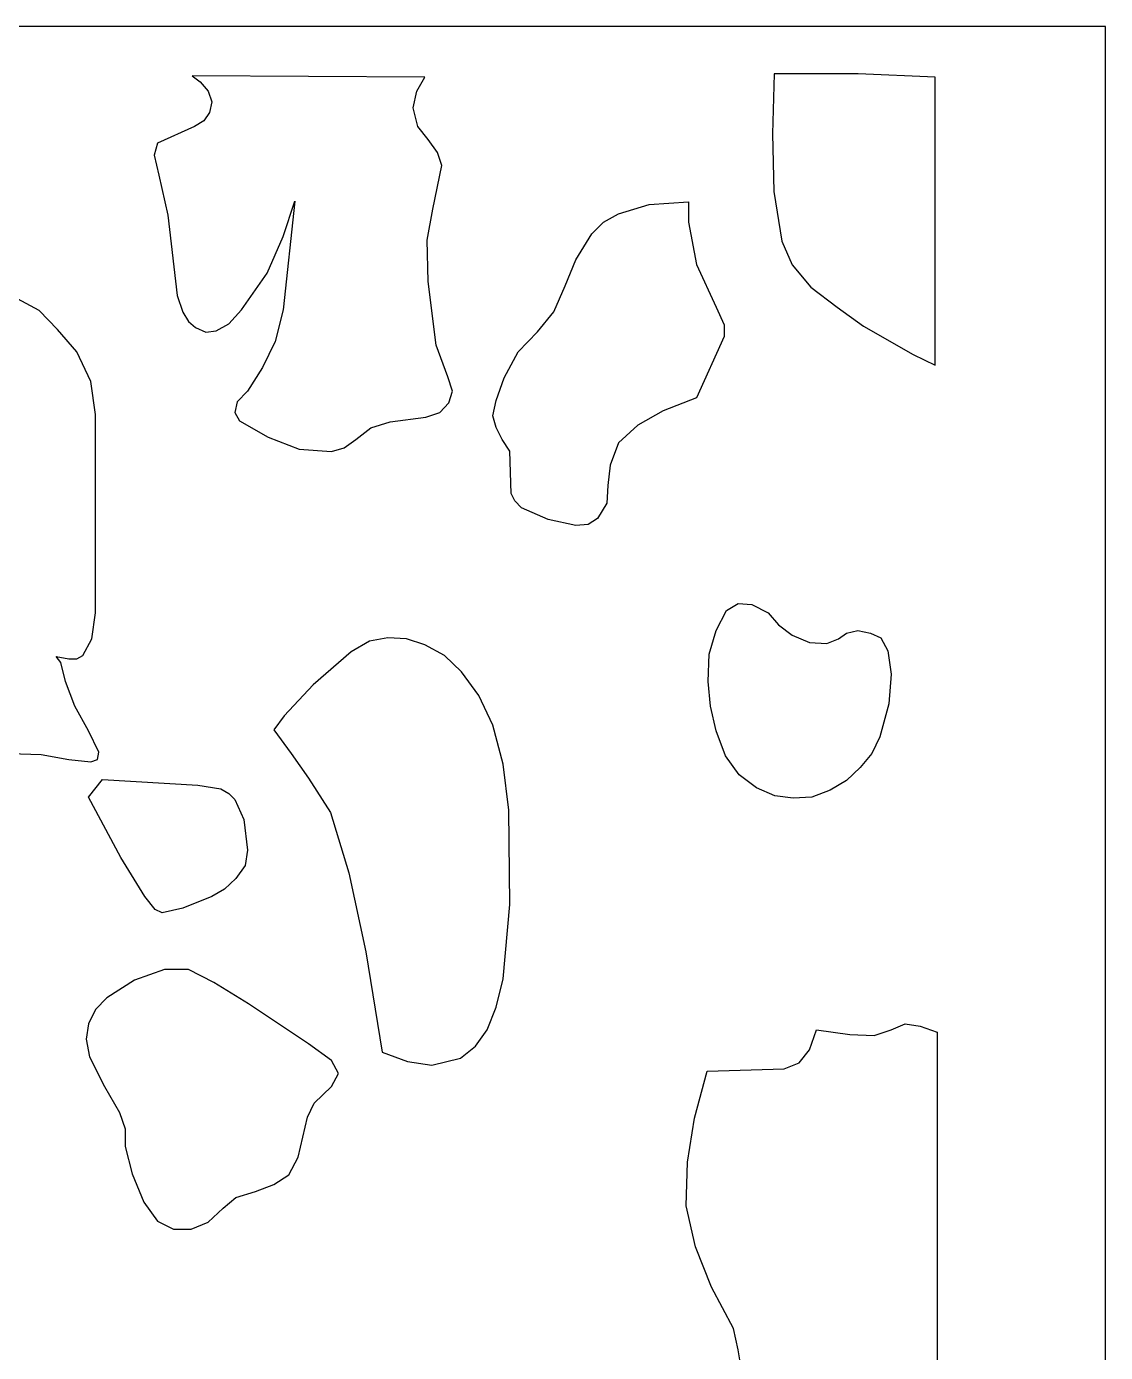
# Model space of a CAD drawing. Header units: centimetres. Extents: x -9.5 to 4.7, y -9.1 to 10.1.
# Drawn here: x 2.45 to 4.658, y 7.406 to 10.119 of the extents above; entities that cross this region are included whole.
import ezdxf

# ---------------------------------------------------------------- set-up
doc = ezdxf.new("R2010")
doc.units = ezdxf.units.CM
doc.header["$MEASUREMENT"] = 0
doc.layers.add('layer 1', color=7, linetype='Continuous')

msp = doc.modelspace()

# ---------------------------------------------------------------- linework, layer by layer
at = {"layer": 'layer 1', "color": 142}
for points, knots in [([(4.65826, -9.10151), (4.65826, -9.10151), (-1.74878, -9.10249), (-1.74878, -9.10249), (-1.74878, -9.10249), (-1.74878, -9.10249), (-1.74878, 10.11864), (-1.74878, 10.11864), (-1.74878, 10.11864), (-1.74878, 10.11864), (4.65826, 10.11864), (4.65826, 10.11864), (4.65826, 10.11864), (4.65826, 10.11864), (4.65826, -9.10151), (4.65826, -9.10151)], [0, 0, 0, 0, 0.2, 0.2, 0.2, 0.2, 0.4, 0.4, 0.4, 0.4, 0.6, 0.6, 0.6, 0.6, 1, 1, 1, 1]), ([(2.90202, 9.37245), (2.90202, 9.37245), (2.93263, 9.42089), (2.93263, 9.42089), (2.93263, 9.42089), (2.93263, 9.42089), (2.95862, 9.47407), (2.95862, 9.47407), (2.95862, 9.47407), (2.95862, 9.47407), (2.97535, 9.53925), (2.97535, 9.53925), (2.97535, 9.53925), (2.97535, 9.53925), (2.99884, 9.7616), (2.99884, 9.7616), (2.99884, 9.7616), (2.99884, 9.7616), (2.97535, 9.68912), (2.97535, 9.68912), (2.97535, 9.68912), (2.97535, 9.68912), (2.94225, 9.61409), (2.94225, 9.61409), (2.94225, 9.61409), (2.94225, 9.61409), (2.89028, 9.53925), (2.89028, 9.53925), (2.89028, 9.53925), (2.89028, 9.53925), (2.86429, 9.5103), (2.86429, 9.5103), (2.86429, 9.5103), (2.86429, 9.5103), (2.83831, 9.49573), (2.83831, 9.49573), (2.83831, 9.49573), (2.83831, 9.49573), (2.81731, 9.49337), (2.81731, 9.49337), (2.81731, 9.49337), (2.81731, 9.49337), (2.79595, 9.50302), (2.79595, 9.50302), (2.79595, 9.50302), (2.79595, 9.50302), (2.78171, 9.51503), (2.78171, 9.51503), (2.78171, 9.51503), (2.78171, 9.51503), (2.76997, 9.53433), (2.76997, 9.53433), (2.76997, 9.53433), (2.76997, 9.53433), (2.75822, 9.5682), (2.75822, 9.5682), (2.75822, 9.5682), (2.75822, 9.5682), (2.73936, 9.73245), (2.73936, 9.73245), (2.73936, 9.73245), (2.73936, 9.73245), (2.72049, 9.81477), (2.72049, 9.81477), (2.72049, 9.81477), (2.72049, 9.81477), (2.71124, 9.85573), (2.71124, 9.85573), (2.71124, 9.85573), (2.71124, 9.85573), (2.71835, 9.87996), (2.71835, 9.87996), (2.71835, 9.87996), (2.71835, 9.87996), (2.79382, 9.91383), (2.79382, 9.91383), (2.79382, 9.91383), (2.79382, 9.91383), (2.81268, 9.92584), (2.81268, 9.92584), (2.81268, 9.92584), (2.81268, 9.92584), (2.82443, 9.94278), (2.82443, 9.94278), (2.82443, 9.94278), (2.82443, 9.94278), (2.82905, 9.96444), (2.82905, 9.96444), (2.82905, 9.96444), (2.82905, 9.96444), (2.82194, 9.9863), (2.82194, 9.9863), (2.82194, 9.9863), (2.82194, 9.9863), (2.80556, 10.0056), (2.80556, 10.0056), (2.80556, 10.0056), (2.80556, 10.0056), (2.78883, 10.01762), (2.78883, 10.01762), (2.78883, 10.01762), (2.78883, 10.01762), (3.26509, 10.01525), (3.26509, 10.01525), (3.26509, 10.01525), (3.26509, 10.01525), (3.24872, 9.9863), (3.24872, 9.9863), (3.24872, 9.9863), (3.24872, 9.9863), (3.2416, 9.95243), (3.2416, 9.95243), (3.2416, 9.95243), (3.2416, 9.95243), (3.25085, 9.91383), (3.25085, 9.91383), (3.25085, 9.91383), (3.25085, 9.91383), (3.27221, 9.88724), (3.27221, 9.88724), (3.27221, 9.88724), (3.27221, 9.88724), (3.29107, 9.86066), (3.29107, 9.86066), (3.29107, 9.86066), (3.29107, 9.86066), (3.30033, 9.83407), (3.30033, 9.83407), (3.30033, 9.83407), (3.30033, 9.83407), (3.28146, 9.74466), (3.28146, 9.74466), (3.28146, 9.74466), (3.28146, 9.74466), (3.26972, 9.68184), (3.26972, 9.68184), (3.26972, 9.68184), (3.26972, 9.68184), (3.27221, 9.59715), (3.27221, 9.59715), (3.27221, 9.59715), (3.27221, 9.59715), (3.28858, 9.46678), (3.28858, 9.46678), (3.28858, 9.46678), (3.28858, 9.46678), (3.31243, 9.40159), (3.31243, 9.40159), (3.31243, 9.40159), (3.31243, 9.40159), (3.32168, 9.37245), (3.32168, 9.37245), (3.32168, 9.37245), (3.32168, 9.37245), (3.31457, 9.34842), (3.31457, 9.34842), (3.31457, 9.34842), (3.31457, 9.34842), (3.2957, 9.32912), (3.2957, 9.32912), (3.2957, 9.32912), (3.2957, 9.32912), (3.26758, 9.31947), (3.26758, 9.31947), (3.26758, 9.31947), (3.26758, 9.31947), (3.19426, 9.30982), (3.19426, 9.30982), (3.19426, 9.30982), (3.19426, 9.30982), (3.15439, 9.29761), (3.15439, 9.29761), (3.15439, 9.29761), (3.15439, 9.29761), (3.12378, 9.27339), (3.12378, 9.27339), (3.12378, 9.27339), (3.12378, 9.27339), (3.10029, 9.25665), (3.10029, 9.25665), (3.10029, 9.25665), (3.10029, 9.25665), (3.0743, 9.24936), (3.0743, 9.24936), (3.0743, 9.24936), (3.0743, 9.24936), (3.0081, 9.25409), (3.0081, 9.25409), (3.0081, 9.25409), (3.0081, 9.25409), (2.94438, 9.27831), (2.94438, 9.27831), (2.94438, 9.27831), (2.94438, 9.27831), (2.88565, 9.31218), (2.88565, 9.31218), (2.88565, 9.31218), (2.88565, 9.31218), (2.87604, 9.32912), (2.87604, 9.32912), (2.87604, 9.32912), (2.87604, 9.32912), (2.88102, 9.35078), (2.88102, 9.35078), (2.88102, 9.35078), (2.88102, 9.35078), (2.90202, 9.37245), (2.90202, 9.37245)], [0, 0, 0, 0, 0.0188679, 0.0188679, 0.0188679, 0.0188679, 0.0377358, 0.0377358, 0.0377358, 0.0377358, 0.0566038, 0.0566038, 0.0566038, 0.0566038, 0.0754717, 0.0754717, 0.0754717, 0.0754717, 0.0943396, 0.0943396, 0.0943396, 0.0943396, 0.1132075, 0.1132075, 0.1132075, 0.1132075, 0.1320755, 0.1320755, 0.1320755, 0.1320755, 0.1509434, 0.1509434, 0.1509434, 0.1509434, 0.1698113, 0.1698113, 0.1698113, 0.1698113, 0.1886792, 0.1886792, 0.1886792, 0.1886792, 0.2075472, 0.2075472, 0.2075472, 0.2075472, 0.2264151, 0.2264151, 0.2264151, 0.2264151, 0.245283, 0.245283, 0.245283, 0.245283, 0.2641509, 0.2641509, 0.2641509, 0.2641509, 0.2830189, 0.2830189, 0.2830189, 0.2830189, 0.3018868, 0.3018868, 0.3018868, 0.3018868, 0.3207547, 0.3207547, 0.3207547, 0.3207547, 0.3396226, 0.3396226, 0.3396226, 0.3396226, 0.3584906, 0.3584906, 0.3584906, 0.3584906, 0.3773585, 0.3773585, 0.3773585, 0.3773585, 0.3962264, 0.3962264, 0.3962264, 0.3962264, 0.4150943, 0.4150943, 0.4150943, 0.4150943, 0.4339623, 0.4339623, 0.4339623, 0.4339623, 0.4528302, 0.4528302, 0.4528302, 0.4528302, 0.4716981, 0.4716981, 0.4716981, 0.4716981, 0.490566, 0.490566, 0.490566, 0.490566, 0.509434, 0.509434, 0.509434, 0.509434, 0.5283019, 0.5283019, 0.5283019, 0.5283019, 0.5471698, 0.5471698, 0.5471698, 0.5471698, 0.5660377, 0.5660377, 0.5660377, 0.5660377, 0.5849057, 0.5849057, 0.5849057, 0.5849057, 0.6037736, 0.6037736, 0.6037736, 0.6037736, 0.6226415, 0.6226415, 0.6226415, 0.6226415, 0.6415094, 0.6415094, 0.6415094, 0.6415094, 0.6603774, 0.6603774, 0.6603774, 0.6603774, 0.6792453, 0.6792453, 0.6792453, 0.6792453, 0.6981132, 0.6981132, 0.6981132, 0.6981132, 0.7169811, 0.7169811, 0.7169811, 0.7169811, 0.7358491, 0.7358491, 0.7358491, 0.7358491, 0.754717, 0.754717, 0.754717, 0.754717, 0.7735849, 0.7735849, 0.7735849, 0.7735849, 0.7924528, 0.7924528, 0.7924528, 0.7924528, 0.8113208, 0.8113208, 0.8113208, 0.8113208, 0.8301887, 0.8301887, 0.8301887, 0.8301887, 0.8490566, 0.8490566, 0.8490566, 0.8490566, 0.8679245, 0.8679245, 0.8679245, 0.8679245, 0.8867925, 0.8867925, 0.8867925, 0.8867925, 0.9056604, 0.9056604, 0.9056604, 0.9056604, 0.9245283, 0.9245283, 0.9245283, 0.9245283, 0.9433962, 0.9433962, 0.9433962, 0.9433962, 0.9622642, 0.9622642, 0.9622642, 0.9622642, 1, 1, 1, 1]), ([(4.30944, 10.01525), (4.30944, 10.01525), (4.30944, 9.42562), (4.30944, 9.42562), (4.30944, 9.42562), (4.30944, 9.42562), (4.26459, 9.44748), (4.26459, 9.44748), (4.26459, 9.44748), (4.26459, 9.44748), (4.16314, 9.50538), (4.16314, 9.50538), (4.16314, 9.50538), (4.16314, 9.50538), (4.10904, 9.54418), (4.10904, 9.54418), (4.10904, 9.54418), (4.10904, 9.54418), (4.05494, 9.58514), (4.05494, 9.58514), (4.05494, 9.58514), (4.05494, 9.58514), (4.0172, 9.63103), (4.0172, 9.63103), (4.0172, 9.63103), (4.0172, 9.63103), (3.99585, 9.67947), (3.99585, 9.67947), (3.99585, 9.67947), (3.99585, 9.67947), (3.97947, 9.7809), (3.97947, 9.7809), (3.97947, 9.7809), (3.97947, 9.7809), (3.97698, 9.89926), (3.97698, 9.89926), (3.97698, 9.89926), (3.97698, 9.89926), (3.97983, 10.02175), (3.97983, 10.02175), (3.97983, 10.02175), (3.97983, 10.02175), (4.15211, 10.02175), (4.15211, 10.02175), (4.15211, 10.02175), (4.15211, 10.02175), (4.30944, 10.01525), (4.30944, 10.01525)], [0, 0, 0, 0, 0.0769231, 0.0769231, 0.0769231, 0.0769231, 0.1538462, 0.1538462, 0.1538462, 0.1538462, 0.2307692, 0.2307692, 0.2307692, 0.2307692, 0.3076923, 0.3076923, 0.3076923, 0.3076923, 0.3846154, 0.3846154, 0.3846154, 0.3846154, 0.4615385, 0.4615385, 0.4615385, 0.4615385, 0.5384615, 0.5384615, 0.5384615, 0.5384615, 0.6153846, 0.6153846, 0.6153846, 0.6153846, 0.6923077, 0.6923077, 0.6923077, 0.6923077, 0.7692308, 0.7692308, 0.7692308, 0.7692308, 0.8461538, 0.8461538, 0.8461538, 0.8461538, 1, 1, 1, 1]), ([(3.61854, 9.11209), (3.61854, 9.11209), (3.63741, 9.14361), (3.63741, 9.14361), (3.63741, 9.14361), (3.63741, 9.14361), (3.6399, 9.17984), (3.6399, 9.17984), (3.6399, 9.17984), (3.6399, 9.17984), (3.64453, 9.2208), (3.64453, 9.2208), (3.64453, 9.2208), (3.64453, 9.2208), (3.66126, 9.26669), (3.66126, 9.26669), (3.66126, 9.26669), (3.66126, 9.26669), (3.70112, 9.30293), (3.70112, 9.30293), (3.70112, 9.30293), (3.70112, 9.30293), (3.75309, 9.33207), (3.75309, 9.33207), (3.75309, 9.33207), (3.75309, 9.33207), (3.82143, 9.35866), (3.82143, 9.35866), (3.82143, 9.35866), (3.82143, 9.35866), (3.87803, 9.48411), (3.87803, 9.48411), (3.87803, 9.48411), (3.87803, 9.48411), (3.87803, 9.50833), (3.87803, 9.50833), (3.87803, 9.50833), (3.87803, 9.50833), (3.86166, 9.54457), (3.86166, 9.54457), (3.86166, 9.54457), (3.86166, 9.54457), (3.82143, 9.63162), (3.82143, 9.63162), (3.82143, 9.63162), (3.82143, 9.63162), (3.80506, 9.71847), (3.80506, 9.71847), (3.80506, 9.71847), (3.80506, 9.71847), (3.80506, 9.75963), (3.80506, 9.75963), (3.80506, 9.75963), (3.80506, 9.75963), (3.72462, 9.7547), (3.72462, 9.7547), (3.72462, 9.7547), (3.72462, 9.7547), (3.66126, 9.7354), (3.66126, 9.7354), (3.66126, 9.7354), (3.66126, 9.7354), (3.63065, 9.71847), (3.63065, 9.71847), (3.63065, 9.71847), (3.63065, 9.71847), (3.6068, 9.69444), (3.6068, 9.69444), (3.6068, 9.69444), (3.6068, 9.69444), (3.57405, 9.64127), (3.57405, 9.64127), (3.57405, 9.64127), (3.57405, 9.64127), (3.55269, 9.58809), (3.55269, 9.58809), (3.55269, 9.58809), (3.55269, 9.58809), (3.5292, 9.53492), (3.5292, 9.53492), (3.5292, 9.53492), (3.5292, 9.53492), (3.4961, 9.49396), (3.4961, 9.49396), (3.4961, 9.49396), (3.4961, 9.49396), (3.45623, 9.4528), (3.45623, 9.4528), (3.45623, 9.4528), (3.45623, 9.4528), (3.42776, 9.39962), (3.42776, 9.39962), (3.42776, 9.39962), (3.42776, 9.39962), (3.41138, 9.35374), (3.41138, 9.35374), (3.41138, 9.35374), (3.41138, 9.35374), (3.40426, 9.32223), (3.40426, 9.32223), (3.40426, 9.32223), (3.40426, 9.32223), (3.41138, 9.2982), (3.41138, 9.2982), (3.41138, 9.2982), (3.41138, 9.2982), (3.42313, 9.27398), (3.42313, 9.27398), (3.42313, 9.27398), (3.42313, 9.27398), (3.4395, 9.24975), (3.4395, 9.24975), (3.4395, 9.24975), (3.4395, 9.24975), (3.44199, 9.1629), (3.44199, 9.1629), (3.44199, 9.1629), (3.44199, 9.1629), (3.44911, 9.14833), (3.44911, 9.14833), (3.44911, 9.14833), (3.44911, 9.14833), (3.463, 9.13396), (3.463, 9.13396), (3.463, 9.13396), (3.463, 9.13396), (3.51746, 9.10973), (3.51746, 9.10973), (3.51746, 9.10973), (3.51746, 9.10973), (3.57405, 9.09772), (3.57405, 9.09772), (3.57405, 9.09772), (3.57405, 9.09772), (3.59968, 9.10008), (3.59968, 9.10008), (3.59968, 9.10008), (3.59968, 9.10008), (3.61854, 9.11209), (3.61854, 9.11209)], [0, 0, 0, 0, 0.0277778, 0.0277778, 0.0277778, 0.0277778, 0.0555556, 0.0555556, 0.0555556, 0.0555556, 0.0833333, 0.0833333, 0.0833333, 0.0833333, 0.1111111, 0.1111111, 0.1111111, 0.1111111, 0.1388889, 0.1388889, 0.1388889, 0.1388889, 0.1666667, 0.1666667, 0.1666667, 0.1666667, 0.1944444, 0.1944444, 0.1944444, 0.1944444, 0.2222222, 0.2222222, 0.2222222, 0.2222222, 0.25, 0.25, 0.25, 0.25, 0.2777778, 0.2777778, 0.2777778, 0.2777778, 0.3055556, 0.3055556, 0.3055556, 0.3055556, 0.3333333, 0.3333333, 0.3333333, 0.3333333, 0.3611111, 0.3611111, 0.3611111, 0.3611111, 0.3888889, 0.3888889, 0.3888889, 0.3888889, 0.4166667, 0.4166667, 0.4166667, 0.4166667, 0.4444444, 0.4444444, 0.4444444, 0.4444444, 0.4722222, 0.4722222, 0.4722222, 0.4722222, 0.5, 0.5, 0.5, 0.5, 0.5277778, 0.5277778, 0.5277778, 0.5277778, 0.5555556, 0.5555556, 0.5555556, 0.5555556, 0.5833333, 0.5833333, 0.5833333, 0.5833333, 0.6111111, 0.6111111, 0.6111111, 0.6111111, 0.6388889, 0.6388889, 0.6388889, 0.6388889, 0.6666667, 0.6666667, 0.6666667, 0.6666667, 0.6944444, 0.6944444, 0.6944444, 0.6944444, 0.7222222, 0.7222222, 0.7222222, 0.7222222, 0.75, 0.75, 0.75, 0.75, 0.7777778, 0.7777778, 0.7777778, 0.7777778, 0.8055556, 0.8055556, 0.8055556, 0.8055556, 0.8333333, 0.8333333, 0.8333333, 0.8333333, 0.8611111, 0.8611111, 0.8611111, 0.8611111, 0.8888889, 0.8888889, 0.8888889, 0.8888889, 0.9166667, 0.9166667, 0.9166667, 0.9166667, 0.9444444, 0.9444444, 0.9444444, 0.9444444, 1, 1, 1, 1]), ([(2.18799, 8.99374), (2.18799, 8.99374), (2.16664, 9.02269), (2.16664, 9.02269), (2.16664, 9.02269), (2.16664, 9.02269), (2.14065, 9.04199), (2.14065, 9.04199), (2.14065, 9.04199), (2.14065, 9.04199), (2.08406, 9.06385), (2.08406, 9.06385), (2.08406, 9.06385), (2.08406, 9.06385), (2.03707, 9.09043), (2.03707, 9.09043), (2.03707, 9.09043), (2.03707, 9.09043), (2.02034, 9.11446), (2.02034, 9.11446), (2.02034, 9.11446), (2.02034, 9.11446), (2.01109, 9.14833), (2.01109, 9.14833), (2.01109, 9.14833), (2.01109, 9.14833), (2.01821, 9.2015), (2.01821, 9.2015), (2.01821, 9.2015), (2.01821, 9.2015), (2.0417, 9.27161), (2.0417, 9.27161), (2.0417, 9.27161), (2.0417, 9.27161), (2.11965, 9.43113), (2.11965, 9.43113), (2.11965, 9.43113), (2.11965, 9.43113), (2.23961, 9.62925), (2.23961, 9.62925), (2.23961, 9.62925), (2.23961, 9.62925), (2.33642, 9.60011), (2.33642, 9.60011), (2.33642, 9.60011), (2.33642, 9.60011), (2.41402, 9.57116), (2.41402, 9.57116), (2.41402, 9.57116), (2.41402, 9.57116), (2.4756, 9.53728), (2.4756, 9.53728), (2.4756, 9.53728), (2.4756, 9.53728), (2.51333, 9.49868), (2.51333, 9.49868), (2.51333, 9.49868), (2.51333, 9.49868), (2.5532, 9.4528), (2.5532, 9.4528), (2.5532, 9.4528), (2.5532, 9.4528), (2.58167, 9.39234), (2.58167, 9.39234), (2.58167, 9.39234), (2.58167, 9.39234), (2.59093, 9.32479), (2.59093, 9.32479), (2.59093, 9.32479), (2.59093, 9.32479), (2.59093, 8.98881), (2.59093, 8.98881), (2.59093, 8.98881), (2.59093, 8.98881), (2.59093, 8.9189), (2.59093, 8.9189), (2.59093, 8.9189), (2.59093, 8.9189), (2.58381, 8.86573), (2.58381, 8.86573), (2.58381, 8.86573), (2.58381, 8.86573), (2.56494, 8.83185), (2.56494, 8.83185), (2.56494, 8.83185), (2.56494, 8.83185), (2.5532, 8.82457), (2.5532, 8.82457), (2.5532, 8.82457), (2.5532, 8.82457), (2.53682, 8.82457), (2.53682, 8.82457), (2.53682, 8.82457), (2.53682, 8.82457), (2.51084, 8.82949), (2.51084, 8.82949), (2.51084, 8.82949), (2.51084, 8.82949), (2.52009, 8.81748), (2.52009, 8.81748), (2.52009, 8.81748), (2.52009, 8.81748), (2.5297, 8.77868), (2.5297, 8.77868), (2.5297, 8.77868), (2.5297, 8.77868), (2.54857, 8.72807), (2.54857, 8.72807), (2.54857, 8.72807), (2.54857, 8.72807), (2.57669, 8.67726), (2.57669, 8.67726), (2.57669, 8.67726), (2.57669, 8.67726), (2.59804, 8.63373), (2.59804, 8.63373), (2.59804, 8.63373), (2.59804, 8.63373), (2.59555, 8.61916), (2.59555, 8.61916), (2.59555, 8.61916), (2.59555, 8.61916), (2.58167, 8.61443), (2.58167, 8.61443), (2.58167, 8.61443), (2.58167, 8.61443), (2.53682, 8.61916), (2.53682, 8.61916), (2.53682, 8.61916), (2.53682, 8.61916), (2.48023, 8.62901), (2.48023, 8.62901), (2.48023, 8.62901), (2.48023, 8.62901), (2.41651, 8.63137), (2.41651, 8.63137), (2.41651, 8.63137), (2.41651, 8.63137), (2.38839, 8.62408), (2.38839, 8.62408), (2.38839, 8.62408), (2.38839, 8.62408), (2.36454, 8.60951), (2.36454, 8.60951), (2.36454, 8.60951), (2.36454, 8.60951), (2.31756, 8.57327), (2.31756, 8.57327), (2.31756, 8.57327), (2.31756, 8.57327), (2.26808, 8.55397), (2.26808, 8.55397), (2.26808, 8.55397), (2.26808, 8.55397), (2.23035, 8.55161), (2.23035, 8.55161), (2.23035, 8.55161), (2.23035, 8.55161), (2.21611, 8.5589), (2.21611, 8.5589), (2.21611, 8.5589), (2.21611, 8.5589), (2.209, 8.57327), (2.209, 8.57327), (2.209, 8.57327), (2.209, 8.57327), (2.1855, 8.6168), (2.1855, 8.6168), (2.1855, 8.6168), (2.1855, 8.6168), (2.14777, 8.66997), (2.14777, 8.66997), (2.14777, 8.66997), (2.14777, 8.66997), (2.0983, 8.73279), (2.0983, 8.73279), (2.0983, 8.73279), (2.0983, 8.73279), (2.11965, 8.75938), (2.11965, 8.75938), (2.11965, 8.75938), (2.11965, 8.75938), (2.16201, 8.82713), (2.16201, 8.82713), (2.16201, 8.82713), (2.16201, 8.82713), (2.19262, 8.91161), (2.19262, 8.91161), (2.19262, 8.91161), (2.19262, 8.91161), (2.19725, 8.95514), (2.19725, 8.95514), (2.19725, 8.95514), (2.19725, 8.95514), (2.18799, 8.99374), (2.18799, 8.99374)], [0, 0, 0, 0, 0.02, 0.02, 0.02, 0.02, 0.04, 0.04, 0.04, 0.04, 0.06, 0.06, 0.06, 0.06, 0.08, 0.08, 0.08, 0.08, 0.1, 0.1, 0.1, 0.1, 0.12, 0.12, 0.12, 0.12, 0.14, 0.14, 0.14, 0.14, 0.16, 0.16, 0.16, 0.16, 0.18, 0.18, 0.18, 0.18, 0.2, 0.2, 0.2, 0.2, 0.22, 0.22, 0.22, 0.22, 0.24, 0.24, 0.24, 0.24, 0.26, 0.26, 0.26, 0.26, 0.28, 0.28, 0.28, 0.28, 0.3, 0.3, 0.3, 0.3, 0.32, 0.32, 0.32, 0.32, 0.34, 0.34, 0.34, 0.34, 0.36, 0.36, 0.36, 0.36, 0.38, 0.38, 0.38, 0.38, 0.4, 0.4, 0.4, 0.4, 0.42, 0.42, 0.42, 0.42, 0.44, 0.44, 0.44, 0.44, 0.46, 0.46, 0.46, 0.46, 0.48, 0.48, 0.48, 0.48, 0.5, 0.5, 0.5, 0.5, 0.52, 0.52, 0.52, 0.52, 0.54, 0.54, 0.54, 0.54, 0.56, 0.56, 0.56, 0.56, 0.58, 0.58, 0.58, 0.58, 0.6, 0.6, 0.6, 0.6, 0.62, 0.62, 0.62, 0.62, 0.64, 0.64, 0.64, 0.64, 0.66, 0.66, 0.66, 0.66, 0.68, 0.68, 0.68, 0.68, 0.7, 0.7, 0.7, 0.7, 0.72, 0.72, 0.72, 0.72, 0.74, 0.74, 0.74, 0.74, 0.76, 0.76, 0.76, 0.76, 0.78, 0.78, 0.78, 0.78, 0.8, 0.8, 0.8, 0.8, 0.82, 0.82, 0.82, 0.82, 0.84, 0.84, 0.84, 0.84, 0.86, 0.86, 0.86, 0.86, 0.88, 0.88, 0.88, 0.88, 0.9, 0.9, 0.9, 0.9, 0.92, 0.92, 0.92, 0.92, 0.94, 0.94, 0.94, 0.94, 0.96, 0.96, 0.96, 0.96, 1, 1, 1, 1]), ([(3.94388, 8.56126), (3.94388, 8.56126), (3.98161, 8.54432), (3.98161, 8.54432), (3.98161, 8.54432), (3.98161, 8.54432), (4.01934, 8.5396), (4.01934, 8.5396), (4.01934, 8.5396), (4.01934, 8.5396), (4.05707, 8.54196), (4.05707, 8.54196), (4.05707, 8.54196), (4.05707, 8.54196), (4.0948, 8.55634), (4.0948, 8.55634), (4.0948, 8.55634), (4.0948, 8.55634), (4.1279, 8.57583), (4.1279, 8.57583), (4.1279, 8.57583), (4.1279, 8.57583), (4.15602, 8.60242), (4.15602, 8.60242), (4.15602, 8.60242), (4.15602, 8.60242), (4.17987, 8.63137), (4.17987, 8.63137), (4.17987, 8.63137), (4.17987, 8.63137), (4.19625, 8.66524), (4.19625, 8.66524), (4.19625, 8.66524), (4.19625, 8.66524), (4.21511, 8.73279), (4.21511, 8.73279), (4.21511, 8.73279), (4.21511, 8.73279), (4.21974, 8.79325), (4.21974, 8.79325), (4.21974, 8.79325), (4.21974, 8.79325), (4.21262, 8.8415), (4.21262, 8.8415), (4.21262, 8.8415), (4.21262, 8.8415), (4.19874, 8.86809), (4.19874, 8.86809), (4.19874, 8.86809), (4.19874, 8.86809), (4.17738, 8.87774), (4.17738, 8.87774), (4.17738, 8.87774), (4.17738, 8.87774), (4.1514, 8.88266), (4.1514, 8.88266), (4.1514, 8.88266), (4.1514, 8.88266), (4.1279, 8.87774), (4.1279, 8.87774), (4.1279, 8.87774), (4.1279, 8.87774), (4.11153, 8.86573), (4.11153, 8.86573), (4.11153, 8.86573), (4.11153, 8.86573), (4.08768, 8.85608), (4.08768, 8.85608), (4.08768, 8.85608), (4.08768, 8.85608), (4.05244, 8.85844), (4.05244, 8.85844), (4.05244, 8.85844), (4.05244, 8.85844), (4.0172, 8.87301), (4.0172, 8.87301), (4.0172, 8.87301), (4.0172, 8.87301), (3.98873, 8.89468), (3.98873, 8.89468), (3.98873, 8.89468), (3.98873, 8.89468), (3.96773, 8.9189), (3.96773, 8.9189), (3.96773, 8.9189), (3.96773, 8.9189), (3.93463, 8.93584), (3.93463, 8.93584), (3.93463, 8.93584), (3.93463, 8.93584), (3.90615, 8.9382), (3.90615, 8.9382), (3.90615, 8.9382), (3.90615, 8.9382), (3.88266, 8.92363), (3.88266, 8.92363), (3.88266, 8.92363), (3.88266, 8.92363), (3.86166, 8.88266), (3.86166, 8.88266), (3.86166, 8.88266), (3.86166, 8.88266), (3.84742, 8.83422), (3.84742, 8.83422), (3.84742, 8.83422), (3.84742, 8.83422), (3.84493, 8.77868), (3.84493, 8.77868), (3.84493, 8.77868), (3.84493, 8.77868), (3.84955, 8.72807), (3.84955, 8.72807), (3.84955, 8.72807), (3.84955, 8.72807), (3.86166, 8.67726), (3.86166, 8.67726), (3.86166, 8.67726), (3.86166, 8.67726), (3.88052, 8.62645), (3.88052, 8.62645), (3.88052, 8.62645), (3.88052, 8.62645), (3.90864, 8.58785), (3.90864, 8.58785), (3.90864, 8.58785), (3.90864, 8.58785), (3.94388, 8.56126), (3.94388, 8.56126)], [0, 0, 0, 0, 0.030303, 0.030303, 0.030303, 0.030303, 0.0606061, 0.0606061, 0.0606061, 0.0606061, 0.0909091, 0.0909091, 0.0909091, 0.0909091, 0.1212121, 0.1212121, 0.1212121, 0.1212121, 0.1515152, 0.1515152, 0.1515152, 0.1515152, 0.1818182, 0.1818182, 0.1818182, 0.1818182, 0.2121212, 0.2121212, 0.2121212, 0.2121212, 0.2424242, 0.2424242, 0.2424242, 0.2424242, 0.2727273, 0.2727273, 0.2727273, 0.2727273, 0.3030303, 0.3030303, 0.3030303, 0.3030303, 0.3333333, 0.3333333, 0.3333333, 0.3333333, 0.3636364, 0.3636364, 0.3636364, 0.3636364, 0.3939394, 0.3939394, 0.3939394, 0.3939394, 0.4242424, 0.4242424, 0.4242424, 0.4242424, 0.4545455, 0.4545455, 0.4545455, 0.4545455, 0.4848485, 0.4848485, 0.4848485, 0.4848485, 0.5151515, 0.5151515, 0.5151515, 0.5151515, 0.5454545, 0.5454545, 0.5454545, 0.5454545, 0.5757576, 0.5757576, 0.5757576, 0.5757576, 0.6060606, 0.6060606, 0.6060606, 0.6060606, 0.6363636, 0.6363636, 0.6363636, 0.6363636, 0.6666667, 0.6666667, 0.6666667, 0.6666667, 0.6969697, 0.6969697, 0.6969697, 0.6969697, 0.7272727, 0.7272727, 0.7272727, 0.7272727, 0.7575758, 0.7575758, 0.7575758, 0.7575758, 0.7878788, 0.7878788, 0.7878788, 0.7878788, 0.8181818, 0.8181818, 0.8181818, 0.8181818, 0.8484848, 0.8484848, 0.8484848, 0.8484848, 0.8787879, 0.8787879, 0.8787879, 0.8787879, 0.9090909, 0.9090909, 0.9090909, 0.9090909, 0.9393939, 0.9393939, 0.9393939, 0.9393939, 1, 1, 1, 1]), ([(3.17788, 8.02007), (3.17788, 8.02007), (3.14478, 8.22548), (3.14478, 8.22548), (3.14478, 8.22548), (3.14478, 8.22548), (3.10954, 8.38736), (3.10954, 8.38736), (3.10954, 8.38736), (3.10954, 8.38736), (3.07181, 8.51045), (3.07181, 8.51045), (3.07181, 8.51045), (3.07181, 8.51045), (3.02696, 8.58056), (3.02696, 8.58056), (3.02696, 8.58056), (3.02696, 8.58056), (2.99172, 8.63137), (2.99172, 8.63137), (2.99172, 8.63137), (2.99172, 8.63137), (2.95648, 8.67962), (2.95648, 8.67962), (2.95648, 8.67962), (2.95648, 8.67962), (2.97748, 8.70857), (2.97748, 8.70857), (2.97748, 8.70857), (2.97748, 8.70857), (3.03657, 8.77139), (3.03657, 8.77139), (3.03657, 8.77139), (3.03657, 8.77139), (3.11417, 8.83914), (3.11417, 8.83914), (3.11417, 8.83914), (3.11417, 8.83914), (3.1519, 8.8608), (3.1519, 8.8608), (3.1519, 8.8608), (3.1519, 8.8608), (3.18963, 8.86809), (3.18963, 8.86809), (3.18963, 8.86809), (3.18963, 8.86809), (3.22736, 8.86573), (3.22736, 8.86573), (3.22736, 8.86573), (3.22736, 8.86573), (3.26509, 8.85352), (3.26509, 8.85352), (3.26509, 8.85352), (3.26509, 8.85352), (3.30531, 8.83185), (3.30531, 8.83185), (3.30531, 8.83185), (3.30531, 8.83185), (3.34055, 8.79798), (3.34055, 8.79798), (3.34055, 8.79798), (3.34055, 8.79798), (3.37579, 8.74973), (3.37579, 8.74973), (3.37579, 8.74973), (3.37579, 8.74973), (3.40426, 8.68927), (3.40426, 8.68927), (3.40426, 8.68927), (3.40426, 8.68927), (3.42527, 8.60951), (3.42527, 8.60951), (3.42527, 8.60951), (3.42527, 8.60951), (3.43737, 8.51537), (3.43737, 8.51537), (3.43737, 8.51537), (3.43737, 8.51537), (3.4395, 8.32198), (3.4395, 8.32198), (3.4395, 8.32198), (3.4395, 8.32198), (3.42527, 8.16994), (3.42527, 8.16994), (3.42527, 8.16994), (3.42527, 8.16994), (3.41138, 8.11185), (3.41138, 8.11185), (3.41138, 8.11185), (3.41138, 8.11185), (3.39252, 8.06596), (3.39252, 8.06596), (3.39252, 8.06596), (3.39252, 8.06596), (3.36867, 8.03209), (3.36867, 8.03209), (3.36867, 8.03209), (3.36867, 8.03209), (3.33806, 8.00806), (3.33806, 8.00806), (3.33806, 8.00806), (3.33806, 8.00806), (3.27933, 7.99349), (3.27933, 7.99349), (3.27933, 7.99349), (3.27933, 7.99349), (3.22985, 8.00077), (3.22985, 8.00077), (3.22985, 8.00077), (3.22985, 8.00077), (3.17788, 8.02007), (3.17788, 8.02007)], [0, 0, 0, 0, 0.0344828, 0.0344828, 0.0344828, 0.0344828, 0.0689655, 0.0689655, 0.0689655, 0.0689655, 0.1034483, 0.1034483, 0.1034483, 0.1034483, 0.137931, 0.137931, 0.137931, 0.137931, 0.1724138, 0.1724138, 0.1724138, 0.1724138, 0.2068966, 0.2068966, 0.2068966, 0.2068966, 0.2413793, 0.2413793, 0.2413793, 0.2413793, 0.2758621, 0.2758621, 0.2758621, 0.2758621, 0.3103448, 0.3103448, 0.3103448, 0.3103448, 0.3448276, 0.3448276, 0.3448276, 0.3448276, 0.3793103, 0.3793103, 0.3793103, 0.3793103, 0.4137931, 0.4137931, 0.4137931, 0.4137931, 0.4482759, 0.4482759, 0.4482759, 0.4482759, 0.4827586, 0.4827586, 0.4827586, 0.4827586, 0.5172414, 0.5172414, 0.5172414, 0.5172414, 0.5517241, 0.5517241, 0.5517241, 0.5517241, 0.5862069, 0.5862069, 0.5862069, 0.5862069, 0.6206897, 0.6206897, 0.6206897, 0.6206897, 0.6551724, 0.6551724, 0.6551724, 0.6551724, 0.6896552, 0.6896552, 0.6896552, 0.6896552, 0.7241379, 0.7241379, 0.7241379, 0.7241379, 0.7586207, 0.7586207, 0.7586207, 0.7586207, 0.7931034, 0.7931034, 0.7931034, 0.7931034, 0.8275862, 0.8275862, 0.8275862, 0.8275862, 0.862069, 0.862069, 0.862069, 0.862069, 0.8965517, 0.8965517, 0.8965517, 0.8965517, 0.9310345, 0.9310345, 0.9310345, 0.9310345, 1, 1, 1, 1]), ([(2.57669, 8.54196), (2.57669, 8.54196), (2.64289, 8.41868), (2.64289, 8.41868), (2.64289, 8.41868), (2.64289, 8.41868), (2.69237, 8.33892), (2.69237, 8.33892), (2.69237, 8.33892), (2.69237, 8.33892), (2.71337, 8.31233), (2.71337, 8.31233), (2.71337, 8.31233), (2.71337, 8.31233), (2.72761, 8.30524), (2.72761, 8.30524), (2.72761, 8.30524), (2.72761, 8.30524), (2.76997, 8.31489), (2.76997, 8.31489), (2.76997, 8.31489), (2.76997, 8.31489), (2.82905, 8.33892), (2.82905, 8.33892), (2.82905, 8.33892), (2.82905, 8.33892), (2.85504, 8.35349), (2.85504, 8.35349), (2.85504, 8.35349), (2.85504, 8.35349), (2.87853, 8.37515), (2.87853, 8.37515), (2.87853, 8.37515), (2.87853, 8.37515), (2.8974, 8.40174), (2.8974, 8.40174), (2.8974, 8.40174), (2.8974, 8.40174), (2.90202, 8.43325), (2.90202, 8.43325), (2.90202, 8.43325), (2.90202, 8.43325), (2.8949, 8.49607), (2.8949, 8.49607), (2.8949, 8.49607), (2.8949, 8.49607), (2.87604, 8.53704), (2.87604, 8.53704), (2.87604, 8.53704), (2.87604, 8.53704), (2.86429, 8.54925), (2.86429, 8.54925), (2.86429, 8.54925), (2.86429, 8.54925), (2.84792, 8.5589), (2.84792, 8.5589), (2.84792, 8.5589), (2.84792, 8.5589), (2.80058, 8.56618), (2.80058, 8.56618), (2.80058, 8.56618), (2.80058, 8.56618), (2.60516, 8.5782), (2.60516, 8.5782), (2.60516, 8.5782), (2.60516, 8.5782), (2.57669, 8.54196), (2.57669, 8.54196)], [0, 0, 0, 0, 0.0555556, 0.0555556, 0.0555556, 0.0555556, 0.1111111, 0.1111111, 0.1111111, 0.1111111, 0.1666667, 0.1666667, 0.1666667, 0.1666667, 0.2222222, 0.2222222, 0.2222222, 0.2222222, 0.2777778, 0.2777778, 0.2777778, 0.2777778, 0.3333333, 0.3333333, 0.3333333, 0.3333333, 0.3888889, 0.3888889, 0.3888889, 0.3888889, 0.4444444, 0.4444444, 0.4444444, 0.4444444, 0.5, 0.5, 0.5, 0.5, 0.5555556, 0.5555556, 0.5555556, 0.5555556, 0.6111111, 0.6111111, 0.6111111, 0.6111111, 0.6666667, 0.6666667, 0.6666667, 0.6666667, 0.7222222, 0.7222222, 0.7222222, 0.7222222, 0.7777778, 0.7777778, 0.7777778, 0.7777778, 0.8333333, 0.8333333, 0.8333333, 0.8333333, 0.8888889, 0.8888889, 0.8888889, 0.8888889, 1, 1, 1, 1]), ([(2.65215, 7.86312), (2.65215, 7.86312), (2.6404, 7.89679), (2.6404, 7.89679), (2.6404, 7.89679), (2.6404, 7.89679), (2.60979, 7.94996), (2.60979, 7.94996), (2.60979, 7.94996), (2.60979, 7.94996), (2.57918, 8.01042), (2.57918, 8.01042), (2.57918, 8.01042), (2.57918, 8.01042), (2.57206, 8.04666), (2.57206, 8.04666), (2.57206, 8.04666), (2.57206, 8.04666), (2.57669, 8.07797), (2.57669, 8.07797), (2.57669, 8.07797), (2.57669, 8.07797), (2.59093, 8.10712), (2.59093, 8.10712), (2.59093, 8.10712), (2.59093, 8.10712), (2.61442, 8.13115), (2.61442, 8.13115), (2.61442, 8.13115), (2.61442, 8.13115), (2.67101, 8.16738), (2.67101, 8.16738), (2.67101, 8.16738), (2.67101, 8.16738), (2.73224, 8.18924), (2.73224, 8.18924), (2.73224, 8.18924), (2.73224, 8.18924), (2.78171, 8.18924), (2.78171, 8.18924), (2.78171, 8.18924), (2.78171, 8.18924), (2.83368, 8.16266), (2.83368, 8.16266), (2.83368, 8.16266), (2.83368, 8.16266), (2.90452, 8.11913), (2.90452, 8.11913), (2.90452, 8.11913), (2.90452, 8.11913), (3.02696, 8.03701), (3.02696, 8.03701), (3.02696, 8.03701), (3.02696, 8.03701), (3.0743, 8.00314), (3.0743, 8.00314), (3.0743, 8.00314), (3.0743, 8.00314), (3.08818, 7.97655), (3.08818, 7.97655), (3.08818, 7.97655), (3.08818, 7.97655), (3.0743, 7.94996), (3.0743, 7.94996), (3.0743, 7.94996), (3.0743, 7.94996), (3.03871, 7.91609), (3.03871, 7.91609), (3.03871, 7.91609), (3.03871, 7.91609), (3.02483, 7.88714), (3.02483, 7.88714), (3.02483, 7.88714), (3.02483, 7.88714), (3.01521, 7.84618), (3.01521, 7.84618), (3.01521, 7.84618), (3.01521, 7.84618), (3.00596, 7.80502), (3.00596, 7.80502), (3.00596, 7.80502), (3.00596, 7.80502), (2.98709, 7.76878), (2.98709, 7.76878), (2.98709, 7.76878), (2.98709, 7.76878), (2.95648, 7.74948), (2.95648, 7.74948), (2.95648, 7.74948), (2.95648, 7.74948), (2.91875, 7.73491), (2.91875, 7.73491), (2.91875, 7.73491), (2.91875, 7.73491), (2.87853, 7.7229), (2.87853, 7.7229), (2.87853, 7.7229), (2.87853, 7.7229), (2.85255, 7.70123), (2.85255, 7.70123), (2.85255, 7.70123), (2.85255, 7.70123), (2.82194, 7.67209), (2.82194, 7.67209), (2.82194, 7.67209), (2.82194, 7.67209), (2.7867, 7.65771), (2.7867, 7.65771), (2.7867, 7.65771), (2.7867, 7.65771), (2.7511, 7.65771), (2.7511, 7.65771), (2.7511, 7.65771), (2.7511, 7.65771), (2.71835, 7.67465), (2.71835, 7.67465), (2.71835, 7.67465), (2.71835, 7.67465), (2.68988, 7.71325), (2.68988, 7.71325), (2.68988, 7.71325), (2.68988, 7.71325), (2.66639, 7.77115), (2.66639, 7.77115), (2.66639, 7.77115), (2.66639, 7.77115), (2.65215, 7.82688), (2.65215, 7.82688), (2.65215, 7.82688), (2.65215, 7.82688), (2.65215, 7.86312), (2.65215, 7.86312)], [0, 0, 0, 0, 0.0294118, 0.0294118, 0.0294118, 0.0294118, 0.0588235, 0.0588235, 0.0588235, 0.0588235, 0.0882353, 0.0882353, 0.0882353, 0.0882353, 0.1176471, 0.1176471, 0.1176471, 0.1176471, 0.1470588, 0.1470588, 0.1470588, 0.1470588, 0.1764706, 0.1764706, 0.1764706, 0.1764706, 0.2058824, 0.2058824, 0.2058824, 0.2058824, 0.2352941, 0.2352941, 0.2352941, 0.2352941, 0.2647059, 0.2647059, 0.2647059, 0.2647059, 0.2941176, 0.2941176, 0.2941176, 0.2941176, 0.3235294, 0.3235294, 0.3235294, 0.3235294, 0.3529412, 0.3529412, 0.3529412, 0.3529412, 0.3823529, 0.3823529, 0.3823529, 0.3823529, 0.4117647, 0.4117647, 0.4117647, 0.4117647, 0.4411765, 0.4411765, 0.4411765, 0.4411765, 0.4705882, 0.4705882, 0.4705882, 0.4705882, 0.5, 0.5, 0.5, 0.5, 0.5294118, 0.5294118, 0.5294118, 0.5294118, 0.5588235, 0.5588235, 0.5588235, 0.5588235, 0.5882353, 0.5882353, 0.5882353, 0.5882353, 0.6176471, 0.6176471, 0.6176471, 0.6176471, 0.6470588, 0.6470588, 0.6470588, 0.6470588, 0.6764706, 0.6764706, 0.6764706, 0.6764706, 0.7058824, 0.7058824, 0.7058824, 0.7058824, 0.7352941, 0.7352941, 0.7352941, 0.7352941, 0.7647059, 0.7647059, 0.7647059, 0.7647059, 0.7941176, 0.7941176, 0.7941176, 0.7941176, 0.8235294, 0.8235294, 0.8235294, 0.8235294, 0.8529412, 0.8529412, 0.8529412, 0.8529412, 0.8823529, 0.8823529, 0.8823529, 0.8823529, 0.9117647, 0.9117647, 0.9117647, 0.9117647, 0.9411765, 0.9411765, 0.9411765, 0.9411765, 1, 1, 1, 1]), ([(4.31406, 7.0537), (4.31406, 7.0537), (4.31406, 8.06123), (4.31406, 8.06123), (4.31406, 8.06123), (4.31406, 8.06123), (4.27883, 8.07325), (4.27883, 8.07325), (4.27883, 8.07325), (4.27883, 8.07325), (4.24821, 8.07797), (4.24821, 8.07797), (4.24821, 8.07797), (4.24821, 8.07797), (4.21974, 8.06596), (4.21974, 8.06596), (4.21974, 8.06596), (4.21974, 8.06596), (4.1845, 8.05395), (4.1845, 8.05395), (4.1845, 8.05395), (4.1845, 8.05395), (4.13502, 8.05631), (4.13502, 8.05631), (4.13502, 8.05631), (4.13502, 8.05631), (4.06668, 8.06596), (4.06668, 8.06596), (4.06668, 8.06596), (4.06668, 8.06596), (4.05244, 8.025), (4.05244, 8.025), (4.05244, 8.025), (4.05244, 8.025), (4.03109, 7.99841), (4.03109, 7.99841), (4.03109, 7.99841), (4.03109, 7.99841), (4.00048, 7.9862), (4.00048, 7.9862), (4.00048, 7.9862), (4.00048, 7.9862), (3.84279, 7.98147), (3.84279, 7.98147), (3.84279, 7.98147), (3.84279, 7.98147), (3.81681, 7.88478), (3.81681, 7.88478), (3.81681, 7.88478), (3.81681, 7.88478), (3.80257, 7.79537), (3.80257, 7.79537), (3.80257, 7.79537), (3.80257, 7.79537), (3.80008, 7.70596), (3.80008, 7.70596), (3.80008, 7.70596), (3.80008, 7.70596), (3.81894, 7.62147), (3.81894, 7.62147), (3.81894, 7.62147), (3.81894, 7.62147), (3.85205, 7.53935), (3.85205, 7.53935), (3.85205, 7.53935), (3.85205, 7.53935), (3.89689, 7.45467), (3.89689, 7.45467), (3.89689, 7.45467), (3.89689, 7.45467), (3.90615, 7.41114), (3.90615, 7.41114), (3.90615, 7.41114), (3.90615, 7.41114), (3.91327, 7.37018), (3.91327, 7.37018), (3.91327, 7.37018), (3.91327, 7.37018), (3.91327, 7.32429), (3.91327, 7.32429), (3.91327, 7.32429), (3.91327, 7.32429), (3.90152, 7.28077), (3.90152, 7.28077), (3.90152, 7.28077), (3.90152, 7.28077), (3.88515, 7.23725), (3.88515, 7.23725), (3.88515, 7.23725), (3.88515, 7.23725), (3.86628, 7.20337), (3.86628, 7.20337), (3.86628, 7.20337), (3.86628, 7.20337), (3.85916, 7.17935), (3.85916, 7.17935), (3.85916, 7.17935), (3.85916, 7.17935), (3.86628, 7.1697), (3.86628, 7.1697), (3.86628, 7.1697), (3.86628, 7.1697), (3.88266, 7.16477), (3.88266, 7.16477), (3.88266, 7.16477), (3.88266, 7.16477), (3.93712, 7.16005), (3.93712, 7.16005), (3.93712, 7.16005), (3.93712, 7.16005), (4.00759, 7.15276), (4.00759, 7.15276), (4.00759, 7.15276), (4.00759, 7.15276), (4.06668, 7.14055), (4.06668, 7.14055), (4.06668, 7.14055), (4.06668, 7.14055), (4.20799, 7.08029), (4.20799, 7.08029), (4.20799, 7.08029), (4.20799, 7.08029), (4.27883, 7.05606), (4.27883, 7.05606), (4.27883, 7.05606), (4.27883, 7.05606), (4.31406, 7.0537), (4.31406, 7.0537)], [0, 0, 0, 0, 0.030303, 0.030303, 0.030303, 0.030303, 0.0606061, 0.0606061, 0.0606061, 0.0606061, 0.0909091, 0.0909091, 0.0909091, 0.0909091, 0.1212121, 0.1212121, 0.1212121, 0.1212121, 0.1515152, 0.1515152, 0.1515152, 0.1515152, 0.1818182, 0.1818182, 0.1818182, 0.1818182, 0.2121212, 0.2121212, 0.2121212, 0.2121212, 0.2424242, 0.2424242, 0.2424242, 0.2424242, 0.2727273, 0.2727273, 0.2727273, 0.2727273, 0.3030303, 0.3030303, 0.3030303, 0.3030303, 0.3333333, 0.3333333, 0.3333333, 0.3333333, 0.3636364, 0.3636364, 0.3636364, 0.3636364, 0.3939394, 0.3939394, 0.3939394, 0.3939394, 0.4242424, 0.4242424, 0.4242424, 0.4242424, 0.4545455, 0.4545455, 0.4545455, 0.4545455, 0.4848485, 0.4848485, 0.4848485, 0.4848485, 0.5151515, 0.5151515, 0.5151515, 0.5151515, 0.5454545, 0.5454545, 0.5454545, 0.5454545, 0.5757576, 0.5757576, 0.5757576, 0.5757576, 0.6060606, 0.6060606, 0.6060606, 0.6060606, 0.6363636, 0.6363636, 0.6363636, 0.6363636, 0.6666667, 0.6666667, 0.6666667, 0.6666667, 0.6969697, 0.6969697, 0.6969697, 0.6969697, 0.7272727, 0.7272727, 0.7272727, 0.7272727, 0.7575758, 0.7575758, 0.7575758, 0.7575758, 0.7878788, 0.7878788, 0.7878788, 0.7878788, 0.8181818, 0.8181818, 0.8181818, 0.8181818, 0.8484848, 0.8484848, 0.8484848, 0.8484848, 0.8787879, 0.8787879, 0.8787879, 0.8787879, 0.9090909, 0.9090909, 0.9090909, 0.9090909, 0.9393939, 0.9393939, 0.9393939, 0.9393939, 1, 1, 1, 1])]:
    msp.add_open_spline(points, degree=3, knots=knots, dxfattribs=at)

doc.saveas('drawing.dxf')
